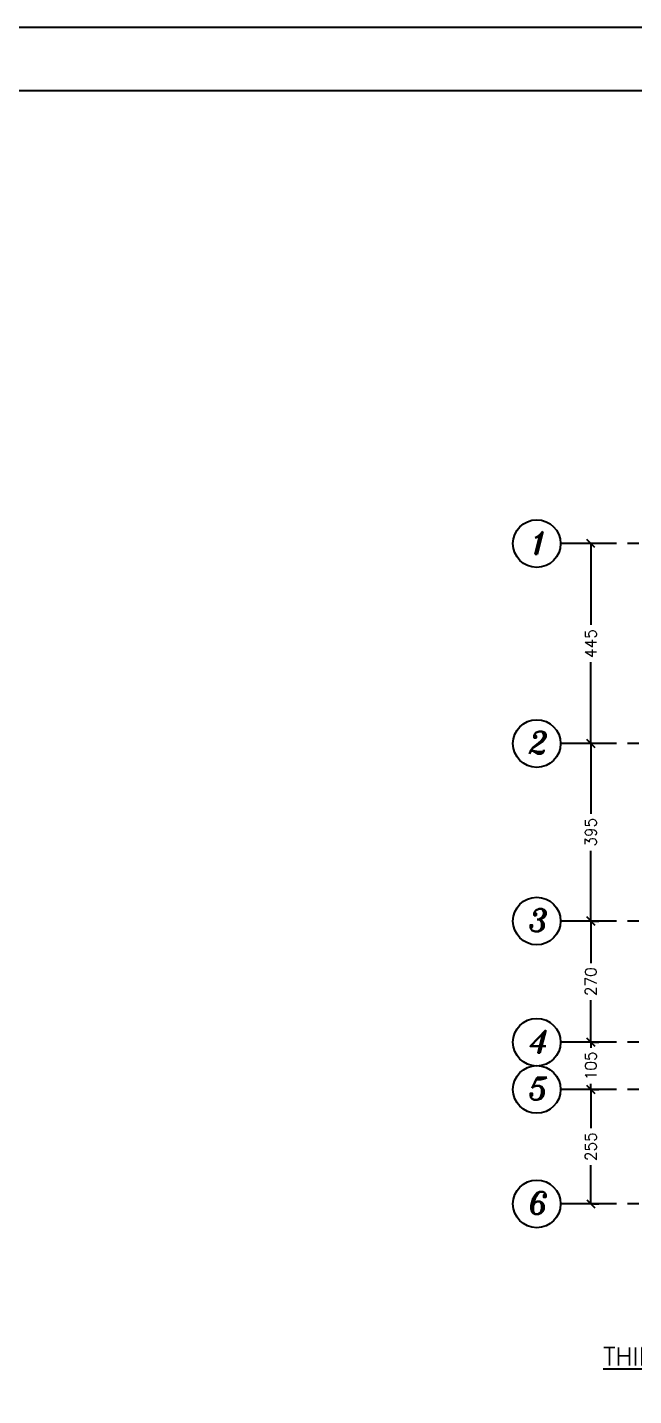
# Model space of a CAD drawing. Header units: inches. Extents: x 1387 to 2676, y -3005 to -2136.
# Drawn here: x 2590.23 to 2603.72, y -2680.87 to -2650.4 of the extents above; entities that cross this region are included whole.
import ezdxf
from ezdxf.enums import TextEntityAlignment as Align

# ---------------------------------------------------------------- set-up
doc = ezdxf.new("R2010")
doc.units = ezdxf.units.IN
doc.header["$MEASUREMENT"] = 0
doc.linetypes.add('CENTER', pattern=[2, 1.25, -0.25, 0.25, -0.25])
doc.linetypes.add('DASHDOTX2', pattern=[2, 1, -0.5, 0, -0.5])
for name, color, linetype in [('1', 1, 'Continuous'), ('A-TEXT', 7, 'Continuous'), ('Ax', 1, 'DASHDOTX2'), ('AXE', 1, 'CENTER'), ('DIM', 8, 'Continuous'), ('lateral brace', 5, 'Continuous'), ('Layer4', 118, 'Continuous'), ('text1', 255, 'Continuous')]:
    doc.layers.add(name, color=color, linetype=linetype)
doc.styles.add('ITALICT', font='italict')
doc.styles.add('ROMANS', font='ROMANS')
doc.styles.add('ROMANT', font='romant')
doc.dimstyles.new('1-100r', dxfattribs={"dimscale": 0, "dimtxt": 0.25, "dimasz": 0.18, "dimexe": 0.18, "dimexo": 0.0625, "dimgap": 0.09, "dimtad": 0, "dimdec": 0, "dimlfac": 100, "dimzin": 0, "dimdsep": 46, "dimtxsty": 'ROMANT', "dimblk": 'OBLIQUE', "dimcen": 0.09, "dimclrd": 1, "dimclre": 1, "dimclrt": 2, "dimadec": 0, "dimazin": 0, "dimtfac": 1, "dimtdec": 0, "dimtofl": 0, "dimtmove": 2, "dimatfit": 3, "dimldrblk": 'OBLIQUE', "dimfxl": 0.18, "dimtolj": 1, "dimtzin": 0, "dimarcsym": 0})

# ---------------------------------------------------------------- blocks, each defined once
blk = doc.blocks.new('_Oblique')
at = {"color": 0, "linetype": 'ByBlock', "lineweight": -2}
blk.add_line((-0.5, -0.5), (0.5, 0.5), dxfattribs=at)
blk = doc.blocks.new('*D402')
at = {"layer": 'Defpoints', "color": 0, "ltscale": 0.05, "transparency": 16777216}
for p in [(2602.833, -2661.897), (2602.771, -2666.349), (2602.833, -2666.349)]:
    blk.add_point(p, dxfattribs=at)
at = {"layer": 'Layer4', "color": 1, "lineweight": -2, "ltscale": 0.05, "transparency": 16777216}
for p, q in [((2602.77, -2661.897), (2602.591, -2661.897)), ((2602.771, -2661.897), (2602.771, -2663.706)), ((2602.771, -2666.349), (2602.771, -2664.54)), ((2602.77, -2666.349), (2602.591, -2666.349))]:
    blk.add_line(p, q, dxfattribs=at)
at = {"layer": 'Layer4', "color": 1, "lineweight": -2, "ltscale": 0.05, "transparency": 16777216, "xscale": 0.18, "yscale": 0.18, "zscale": 0.18}
for p, rotation in [((2602.771, -2661.897), 90), ((2602.771, -2666.349), 270)]:
    blk.add_blockref('_Oblique', p, dxfattribs=dict(at, rotation=rotation))
at = {"layer": 'Layer4', "color": 2, "ltscale": 0.05, "transparency": 16777216, "insert": (2602.771, -2664.123), "char_height": 0.25, "attachment_point": 5, "rotation": 90, "style": 'ROMANT'}
blk.add_mtext('\\A1;445', dxfattribs=at)
blk = doc.blocks.new('*D423')
at = {"layer": 'Defpoints', "color": 0, "ltscale": 0.05, "transparency": 16777216}
for p in [(2602.833, -2666.349), (2602.771, -2670.302), (2602.771, -2670.302)]:
    blk.add_point(p, dxfattribs=at)
at = {"layer": 'Layer4', "color": 1, "lineweight": -2, "ltscale": 0.05, "transparency": 16777216}
for p, q in [((2602.77, -2666.349), (2602.591, -2666.349)), ((2602.771, -2666.349), (2602.771, -2667.914)), ((2602.771, -2670.302), (2602.771, -2668.737)), ((2602.833, -2670.302), (2602.951, -2670.302))]:
    blk.add_line(p, q, dxfattribs=at)
at = {"layer": 'Layer4', "color": 1, "lineweight": -2, "ltscale": 0.05, "transparency": 16777216, "xscale": 0.18, "yscale": 0.18, "zscale": 0.18}
for p, rotation in [((2602.771, -2666.349), 90), ((2602.771, -2670.302), 270)]:
    blk.add_blockref('_Oblique', p, dxfattribs=dict(at, rotation=rotation))
at = {"layer": 'Layer4', "color": 2, "ltscale": 0.05, "transparency": 16777216, "insert": (2602.771, -2668.325), "char_height": 0.25, "attachment_point": 5, "rotation": 90, "style": 'ROMANT'}
blk.add_mtext('\\A1;395', dxfattribs=at)
blk = doc.blocks.new('*D424')
at = {"layer": 'Defpoints', "color": 0, "ltscale": 0.05, "transparency": 16777216}
for p in [(2602.771, -2673.002), (2602.771, -2674.052), (2602.771, -2674.052)]:
    blk.add_point(p, dxfattribs=at)
at = {"layer": 'Layer4', "color": 1, "lineweight": -2, "ltscale": 0.05, "transparency": 16777216}
for p, q in [((2602.771, -2673.002), (2602.771, -2673.127)), ((2602.833, -2673.002), (2602.951, -2673.002)), ((2602.771, -2674.052), (2602.771, -2673.926)), ((2602.833, -2674.052), (2602.951, -2674.052))]:
    blk.add_line(p, q, dxfattribs=at)
at = {"layer": 'Layer4', "color": 1, "lineweight": -2, "ltscale": 0.05, "transparency": 16777216, "xscale": 0.18, "yscale": 0.18, "zscale": 0.18}
for p, rotation in [((2602.771, -2673.002), 90), ((2602.771, -2674.052), 270)]:
    blk.add_blockref('_Oblique', p, dxfattribs=dict(at, rotation=rotation))
at = {"layer": 'Layer4', "color": 2, "ltscale": 0.05, "transparency": 16777216, "insert": (2602.771, -2673.527), "char_height": 0.25, "attachment_point": 5, "rotation": 90, "style": 'ROMANT'}
blk.add_mtext('\\A1;105', dxfattribs=at)
blk = doc.blocks.new('*D425')
at = {"layer": 'Defpoints', "color": 0, "ltscale": 0.05, "transparency": 16777216}
for p in [(2602.771, -2674.052), (2602.771, -2676.602), (2602.771, -2676.602)]:
    blk.add_point(p, dxfattribs=at)
at = {"layer": 'Layer4', "color": 1, "lineweight": -2, "ltscale": 0.05, "transparency": 16777216}
for p, q in [((2602.771, -2674.052), (2602.771, -2674.915)), ((2602.833, -2674.052), (2602.951, -2674.052)), ((2602.771, -2676.602), (2602.771, -2675.738)), ((2602.833, -2676.602), (2602.951, -2676.602))]:
    blk.add_line(p, q, dxfattribs=at)
at = {"layer": 'Layer4', "color": 1, "lineweight": -2, "ltscale": 0.05, "transparency": 16777216, "xscale": 0.18, "yscale": 0.18, "zscale": 0.18}
for p, rotation in [((2602.771, -2674.052), 90), ((2602.771, -2676.602), 270)]:
    blk.add_blockref('_Oblique', p, dxfattribs=dict(at, rotation=rotation))
at = {"layer": 'Layer4', "color": 2, "ltscale": 0.05, "transparency": 16777216, "insert": (2602.771, -2675.327), "char_height": 0.25, "attachment_point": 5, "rotation": 90, "style": 'ROMANT'}
blk.add_mtext('\\A1;255', dxfattribs=at)
blk = doc.blocks.new('*D403')
at = {"layer": 'Defpoints', "color": 0, "ltscale": 0.05, "transparency": 16777216}
for p in [(2602.771, -2670.302), (2602.771, -2673.002), (2602.771, -2673.002)]:
    blk.add_point(p, dxfattribs=at)
at = {"layer": 'Layer4', "color": 1, "lineweight": -2, "ltscale": 0.05, "transparency": 16777216}
for p, q in [((2602.771, -2670.302), (2602.771, -2671.24)), ((2602.833, -2670.302), (2602.951, -2670.302)), ((2602.771, -2673.002), (2602.771, -2672.063)), ((2602.833, -2673.002), (2602.951, -2673.002))]:
    blk.add_line(p, q, dxfattribs=at)
at = {"layer": 'Layer4', "color": 1, "lineweight": -2, "ltscale": 0.05, "transparency": 16777216, "xscale": 0.18, "yscale": 0.18, "zscale": 0.18}
for p, rotation in [((2602.771, -2670.302), 90), ((2602.771, -2673.002), 270)]:
    blk.add_blockref('_Oblique', p, dxfattribs=dict(at, rotation=rotation))
at = {"layer": 'Layer4', "color": 2, "ltscale": 0.05, "transparency": 16777216, "insert": (2602.771, -2671.652), "char_height": 0.25, "attachment_point": 5, "rotation": 90, "style": 'ROMANT'}
blk.add_mtext('\\A1;270', dxfattribs=at)

msp = doc.modelspace()

# ---------------------------------------------------------------- linework, layer by layer
at = {"layer": '1'}
msp.add_lwpolyline([(2547.078795, -2708.448994), (2628.347145, -2708.448994), (2628.347145, -2651.815997), (2547.078795, -2651.815997)], close=True, dxfattribs=at)
for centre in [(2601.569793, -2661.896892), (2601.569793, -2666.34925), (2601.569793, -2670.301609), (2601.569793, -2673.001609), (2601.569793, -2674.051609), (2601.569793, -2676.601609)]:
    msp.add_circle(centre, 0.53, dxfattribs=at)
at = {"layer": 'Ax', "linetype": 'Continuous'}
for p, q in [((2602.932579, -2661.896892), (2602.099793, -2661.896892)), ((2602.932579, -2666.34925), (2602.099793, -2666.34925)), ((2602.932579, -2670.301609), (2602.099793, -2670.301609)), ((2602.932579, -2673.001609), (2602.099793, -2673.001609)), ((2602.932579, -2674.051609), (2602.099793, -2674.051609)), ((2602.932579, -2676.601609), (2602.099793, -2676.601609))]:
    msp.add_line(p, q, dxfattribs=at)
at = {"layer": 'AXE'}
for p, q in [((2619.340766, -2661.896892), (2602.932579, -2661.896892)), ((2619.340766, -2666.34925), (2602.932579, -2666.34925)), ((2619.340766, -2670.301609), (2602.932579, -2670.301609)), ((2619.340766, -2673.001609), (2602.932579, -2673.001609)), ((2619.340766, -2674.051609), (2602.932579, -2674.051609)), ((2619.340766, -2676.601609), (2602.932579, -2676.601609))]:
    msp.add_line(p, q, dxfattribs=at)
at = {"layer": 'DIM'}
msp.add_lwpolyline([(2545.66297, -2709.864819), (2629.76297, -2709.864819), (2629.76297, -2650.400172), (2545.66297, -2650.400172)], close=True, dxfattribs=at)
at = {"layer": 'lateral brace'}
msp.add_lwpolyline([(2545.66297, -2709.864819), (2629.76297, -2709.864819), (2629.76297, -2650.400172), (2545.66297, -2650.400172)], close=True, dxfattribs=at)
at = {"layer": 'Layer4'}
msp.add_lwpolyline([(2629.76297, -2650.400172), (2545.66297, -2650.400172), (2545.66297, -2709.864819), (2629.76297, -2709.864819)], close=True, dxfattribs=at)

# ---------------------------------------------------------------- texts
at = {"layer": 'A-TEXT', "color": 3, "style": 'ROMANS'}
msp.add_text('%%UTHIRD FLOOR BEAM CONNECTION PLAN +12.5m', height=0.4, dxfattribs=at).set_placement((2603.048319, -2680.196514, 9177.404564))
at = {"layer": 'text1', "style": 'ITALICT'}
for s, p in [('1', (2601.608756, -2661.878668)), ('2', (2601.608756, -2666.331026)), ('3', (2601.608756, -2670.283384)), ('4', (2601.608756, -2672.983384)), ('5', (2601.608756, -2674.033384)), ('6', (2601.608756, -2676.583384))]:
    msp.add_text(s, height=0.5, dxfattribs=at).set_placement(p, align=Align.MIDDLE_CENTER)

# ---------------------------------------------------------------- dimensions: what is measured, and where the dimension line sits
at = {"layer": 'Layer4', "ltscale": 0.05}
for base, p1, p2, override, picture, middle in [((2602.770633, -2666.34925), (2602.832579, -2661.896892), (2602.832579, -2666.34925), {"dimscale": 1, "dimtmove": 1, "dimfxl": 0.3}, '*D402', (2602.770633, -2664.123071)), ((2602.770633, -2670.301609), (2602.832579, -2666.34925), (2602.770633, -2670.301609), {"dimscale": 1, "dimtmove": 1, "dimfxl": 0.3}, '*D423', (2602.770633, -2668.325429)), ((2602.770633, -2673.001609), (2602.770633, -2670.301609), (2602.770633, -2673.001609), {"dimscale": 1}, '*D403', (2602.770633, -2671.651609)), ((2602.770633, -2674.051609), (2602.770633, -2673.001609), (2602.770633, -2674.051609), {"dimscale": 1, "dimtmove": 1, "dimfxl": 0.3}, '*D424', (2602.770633, -2673.526609)), ((2602.770633, -2676.601609), (2602.770633, -2674.051609), (2602.770633, -2676.601609), {"dimscale": 1}, '*D425', (2602.770633, -2675.326609))]:
    dim = msp.add_linear_dim(base=base, p1=p1, p2=p2, angle=90, dimstyle='1-100r', override=override, dxfattribs=at)
    dim.commit()
    dim.dimension.update_dxf_attribs({"geometry": picture, "text_midpoint": middle})

doc.saveas('drawing.dxf')
